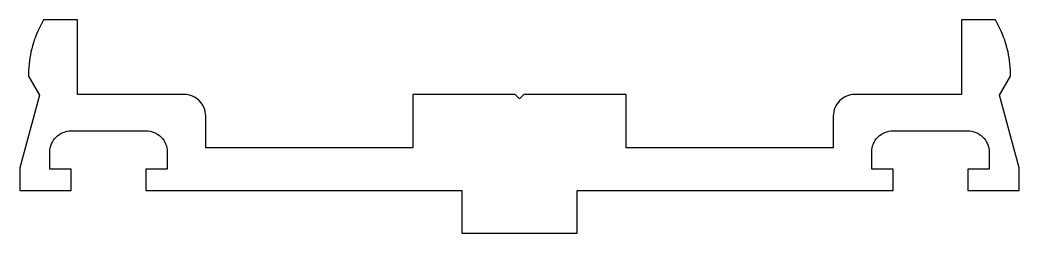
# Model space of a CAD drawing. Extents: x 0 to 46.8, y 0 to 10.
import ezdxf

# ---------------------------------------------------------------- set-up
doc = ezdxf.new("R2010")
doc.units = 0
doc.layers.get('0').update_dxf_attribs({"linetype": 'CONTINUOUS'})

msp = doc.modelspace()

# ---------------------------------------------------------------- linework, layer by layer
msp.add_lwpolyline([(8.7, 4), (8.7, 5.5, 0.414214), (7.7, 6.5), (2.7, 6.5), (2.7, 10), (1.095, 10), (0.956, 9.729, 0.116424), (0.4, 7.5), (0.4, 7.366), (0.915, 6.475), (0, 3.061), (0, 2), (2.4, 2), (2.4, 3), (1.4, 3), (1.4, 3.8, -0.414214), (2.4, 4.8), (5.9, 4.8, -0.414214), (6.9, 3.8), (6.9, 3), (5.9, 3), (5.9, 2), (20.7, 2), (20.7, 0), (26.1, 0), (26.1, 2), (40.9, 2), (40.9, 3), (39.9, 3), (39.9, 3.8, -0.414214), (40.9, 4.8), (44.4, 4.8, -0.414214), (45.4, 3.8), (45.4, 3), (44.4, 3), (44.4, 2), (46.8, 2), (46.8, 3.061), (45.885, 6.475), (46.4, 7.366), (46.4, 7.5, 0.116424), (45.844, 9.729), (45.705, 10), (44.1, 10), (44.1, 6.5), (39.1, 6.5, 0.414214), (38.1, 5.5), (38.1, 4), (28.4, 4), (28.4, 6.5), (23.6, 6.5), (23.4, 6.3), (23.2, 6.5), (18.4, 6.5), (18.4, 4), (8.7, 4)], format="xyb", close=True)

doc.saveas('drawing.dxf')
